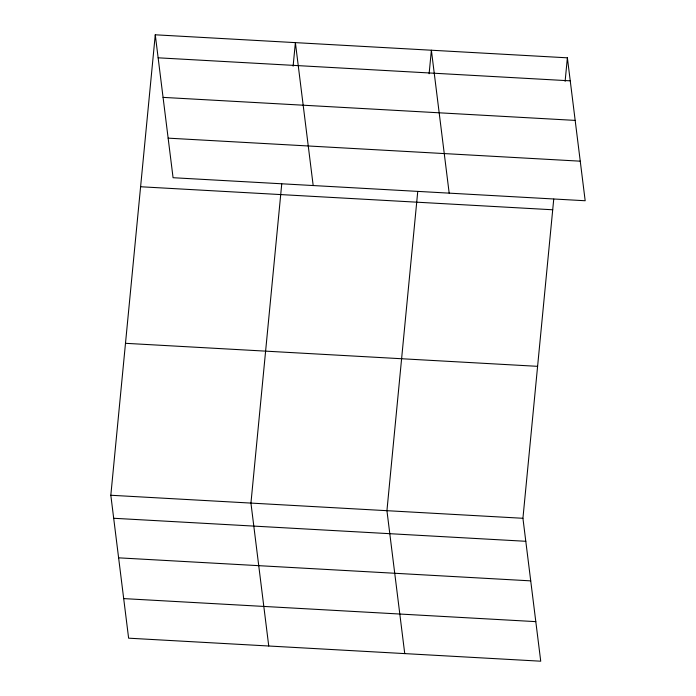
<?xml version="1.0" encoding="UTF-8"?>
<svg xmlns="http://www.w3.org/2000/svg" width="696" height="696" viewBox="0 0 696 696"><rect width="100%" height="100%" fill="white"/><g stroke="black" fill="none" stroke-linecap="round" stroke-linejoin="round"><path stroke-width="1.04" d="M553.746 199.073L522.931 518.285L540.731 661.2L128.621 638.18L110.821 495.256L155.269 34.8L567.379 57.82L585.179 200.744L173.069 177.715L155.269 34.8M281.75 183.874L250.943 503.086L268.743 646.001M293.112 66.172L295.382 42.63L313.183 185.545M417.748 191.478L386.933 510.681L404.741 653.605M429.11 73.767L431.381 50.225L449.181 193.14M565.108 81.362L567.379 57.82M158.131 57.812L570.242 80.832M163.064 97.379L575.174 120.399M168.136 138.147L580.255 161.176M140.601 186.754L552.711 209.774M125.489 343.311L537.599 366.331M110.821 495.256L522.931 518.285M113.683 518.268L525.802 541.288M118.616 557.835L530.726 580.864M123.697 598.603L535.807 621.632"/></g></svg>
